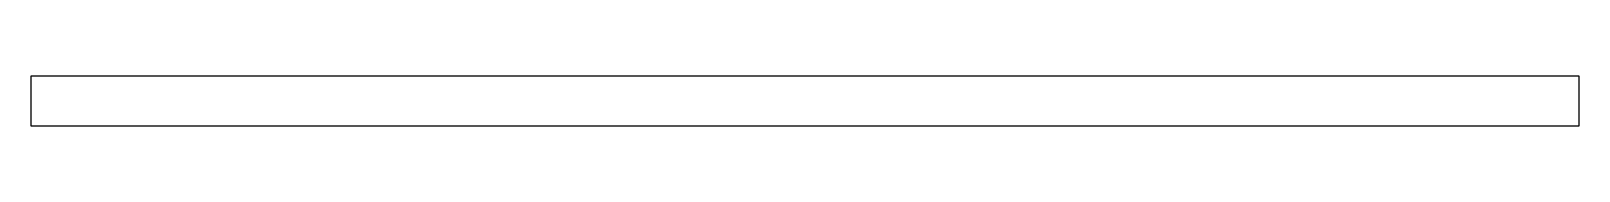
# Model space of a CAD drawing. Extents: x 0 to 118, y 0 to 4.
import ezdxf

# ---------------------------------------------------------------- set-up
doc = ezdxf.new("R2010")
doc.units = 0
doc.header["$MEASUREMENT"] = 0
doc.layers.add('BURN', color=1, linetype='CONTINUOUS')
doc.layers.add('SCRIBE', color=1, linetype='CONTINUOUS')

msp = doc.modelspace()

# ---------------------------------------------------------------- linework, layer by layer
at = {"layer": 'BURN'}
for p, q in [((118.01, 3.75), (0, 3.75)), ((0, 3.75), (0, 0)), ((118.01, 0), (118.01, 3.75)), ((0, 0), (118.01, 0))]:
    msp.add_line(p, q, dxfattribs=at)
at = {"layer": 'SCRIBE'}
for centre in [(4.85, 3.75), (11.19, 3.75), (17.53, 3.75), (23.88, 3.75), (30.22, 3.75), (36.56, 3.75), (42.9, 3.75), (49.24, 3.75), (55.59, 3.75), (61.93, 3.75), (68.27, 3.75), (74.61, 3.75), (80.95, 3.75), (87.3, 3.75), (93.64, 3.75), (99.98, 3.75), (106.32, 3.75), (112.66, 3.75), (4.85, 0), (11.19, 0), (17.53, 0), (23.88, 0), (30.22, 0), (36.56, 0), (42.9, 0), (49.24, 0), (55.59, 0), (61.93, 0), (68.27, 0), (74.61, 0), (80.95, 0), (87.3, 0), (93.64, 0), (99.98, 0), (106.32, 0), (112.66, 0)]:
    msp.add_circle(centre, 0, dxfattribs=at)

doc.saveas('drawing.dxf')
